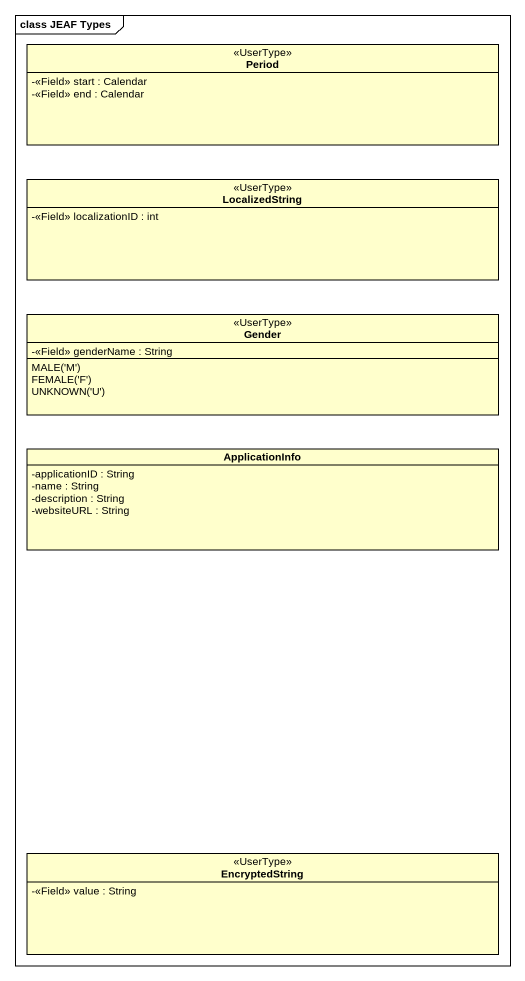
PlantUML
@startuml
mainframe class JEAF Types
hide circle
hide empty members
skinparam classAttributeIconSize 0
class Period <<UserType>> {
  -<<Field>> start : Calendar
  -<<Field>> end : Calendar
}
class LocalizedString <<UserType>> {
  -<<Field>> localizationID : int
}
enum Gender <<UserType>> {
  -<<Field>> genderName : String
  {field} MALE('M')
  {field} FEMALE('F')
  {field} UNKNOWN('U')
}
class ApplicationInfo {
  -applicationID : String
  -name : String
  -description : String
  -websiteURL : String
}
class EncryptedString <<UserType>> {
  -<<Field>> value : String
}
@enduml
